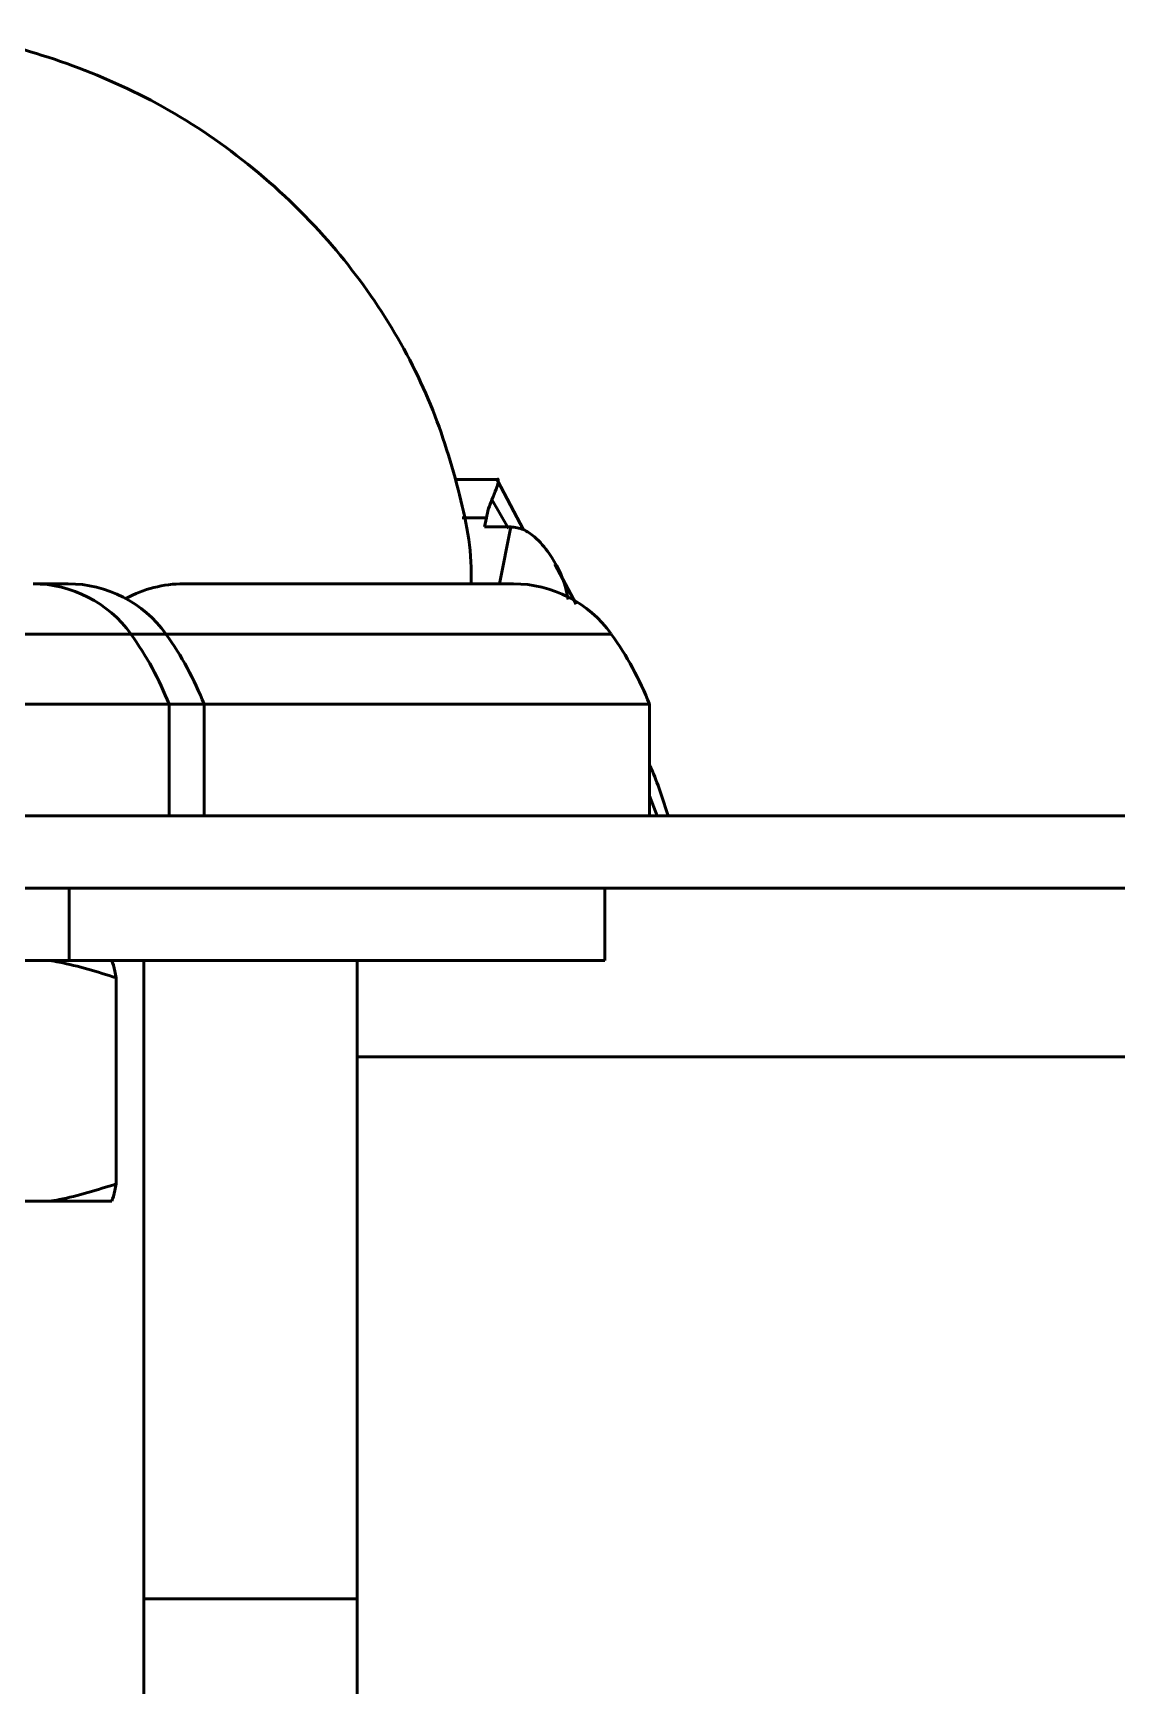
# Model space of a CAD drawing. Header units: millimetres. Extents: x 263 to 2983, y 441 to 2500.
# Drawn here: x 1815.47 to 1833.47, y 2471.65 to 2499.1 of the extents above; entities that cross this region are included whole.
import ezdxf

# ---------------------------------------------------------------- set-up
doc = ezdxf.new("R2010")
doc.units = ezdxf.units.MM
doc.header["$LTSCALE"] = 0.5
doc.layers.add('BOL', color=7, linetype='Continuous', lineweight=50)

msp = doc.modelspace()

# ---------------------------------------------------------------- linework, layer by layer
at = {"layer": 'BOL'}
for p, q in [((1823.175, 2491.683), (1822.473, 2491.683)), ((1823.614, 2490.847), (1823.183, 2491.663)), ((1823.362, 2490.866), (1823.089, 2491.348)), ((1822.996, 2491.045), (1822.597, 2491.045)), ((1822.996, 2491.045), (1822.968, 2490.896)), ((1823.401, 2490.896), (1822.968, 2490.896)), ((1823.217, 2489.95), (1823.401, 2490.896)), ((1824.488, 2489.611), (1824.133, 2490.274)), ((1815.466, 2489.95), (1815.994, 2489.95)), ((1815.994, 2489.95), (1816.049, 2489.95)), ((1817.968, 2489.95), (1818.323, 2489.95)), ((1818.323, 2489.95), (1822.056, 2489.95)), ((1822.056, 2489.95), (1823.447, 2489.95)), ((1814.386, 2489.116), (1817.091, 2489.116)), ((1817.091, 2489.116), (1817.674, 2489.116)), ((1817.674, 2489.116), (1825.071, 2489.116)), ((1814.628, 2487.95), (1817.727, 2487.95)), ((1817.727, 2486.096), (1817.727, 2487.95)), ((1817.727, 2487.95), (1818.309, 2487.95)), ((1818.309, 2486.096), (1818.309, 2487.95)), ((1818.309, 2487.95), (1825.707, 2487.95)), ((1825.707, 2486.096), (1825.707, 2487.95)), ((1825.835, 2486.096), (1825.707, 2486.427)), ((1512.739, 2486.096), (2400.823, 2486.096)), ((1512.739, 2484.896), (2400.823, 2484.896)), ((1816.069, 2483.696), (1816.069, 2484.896)), ((1824.967, 2483.696), (1824.967, 2484.896)), ((1816.069, 2483.696), (1808.113, 2483.696)), ((1824.967, 2483.696), (1816.069, 2483.696)), ((1817.309, 2283.896), (1817.309, 2483.696)), ((1820.848, 2482.096), (1820.848, 2483.696)), ((1816.848, 2483.407), (1816.848, 2479.985)), ((1910.848, 2482.096), (1820.848, 2482.096)), ((1820.848, 2456.096), (1820.848, 2482.096)), ((1814.092, 2479.696), (1815.737, 2479.696)), ((1816.775, 2479.696), (1815.737, 2479.696)), ((1820.848, 2473.096), (1817.309, 2473.096))]:
    msp.add_line(p, q, dxfattribs=at)
for centre, radius, start, end in [((1824.386, 2490.786), 1.413, 156.5752, 169.446), ((1815.466, 2487.95), 2, 35.6925, 90), ((1816.049, 2487.95), 2, 35.6925, 90), ((1817.968, 2487.95), 2, 90, 118.6582), ((1823.447, 2487.95), 2, 35.6925, 90), ((1812.727, 2485.981), 5.373, 21.4863, 35.6925), ((1813.309, 2485.981), 5.373, 21.4863, 35.6925), ((1820.707, 2485.981), 5.373, 21.4863, 35.6925)]:
    msp.add_arc(centre, radius, start, end, dxfattribs=at)
for points, knots in [([(1822.74, 2489.95), (1822.742, 2489.98), (1822.765, 2490.502), (1822.547, 2491.548), (1822.072, 2493.049), (1821.286, 2494.504), (1820.222, 2495.883), (1818.895, 2497.096), (1817.364, 2498.069), (1815.756, 2498.722), (1814.415, 2499.064), (1813.63, 2499.088), (1813.387, 2499.096)], [0, 0, 0, 0, 0.006514, 0.113449, 0.225351, 0.340717, 0.45832, 0.587175, 0.712444, 0.833088, 0.948399, 1, 1, 1, 1]), ([(1823.175, 2491.682), (1823.176, 2491.682), (1823.2, 2491.701), (1823.196, 2491.648), (1823.168, 2491.535), (1823.115, 2491.41), (1823.089, 2491.348)], [0, 0, 0, 0, 0.010787, 0.419136, 0.708881, 1, 1, 1, 1]), ([(1824.355, 2489.69), (1824.342, 2489.758), (1824.289, 2490.028), (1824.1, 2490.396), (1823.839, 2490.71), (1823.611, 2490.867), (1823.471, 2490.887), (1823.401, 2490.896)], [0, 0, 0, 0, 0.125143, 0.495612, 0.717442, 0.858167, 1, 1, 1, 1]), ([(1826.014, 2486.096), (1825.928, 2486.368), (1825.834, 2486.665), (1825.717, 2486.928), (1825.707, 2486.949)], [0, 0, 0, 0, 0.918123, 1, 1, 1, 1]), ([(1815.737, 2483.696), (1815.791, 2483.686), (1816.167, 2483.621), (1816.534, 2483.506), (1816.848, 2483.407)], [0, 0, 0, 0, 0.145981, 1, 1, 1, 1]), ([(1816.848, 2483.407), (1816.84, 2483.445), (1816.816, 2483.568), (1816.792, 2483.643), (1816.775, 2483.696)], [0, 0, 0, 0, 0.309734, 1, 1, 1, 1]), ([(1815.737, 2479.696), (1815.791, 2479.705), (1816.167, 2479.77), (1816.534, 2479.886), (1816.848, 2479.985)], [0, 0, 0, 0, 0.145979, 1, 1, 1, 1]), ([(1816.848, 2479.985), (1816.84, 2479.947), (1816.816, 2479.824), (1816.792, 2479.748), (1816.775, 2479.696)], [0, 0, 0, 0, 0.30973, 1, 1, 1, 1])]:
    msp.add_open_spline(points, degree=3, knots=knots, dxfattribs=at)

doc.saveas('drawing.dxf')
